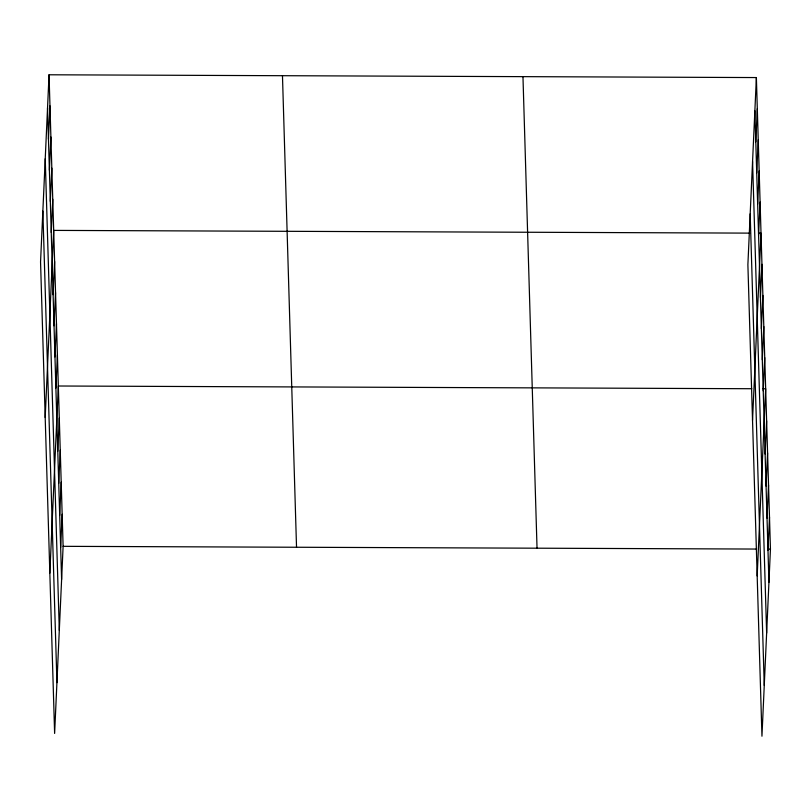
<?xml version="1.0" encoding="UTF-8"?>
<svg xmlns="http://www.w3.org/2000/svg" width="811" height="811" viewBox="0 0 811 811"><rect width="100%" height="100%" fill="white"/><g stroke="black" fill="none" stroke-linecap="round" stroke-linejoin="round"><path stroke-width="1.22" d="M49.045 74.784L40.55 261.892L54.621 733.438L63.116 546.33L49.045 74.784L756.379 77.562L770.45 549.108L761.955 736.216L747.884 264.67L756.379 77.562M48.467 139.086L49.978 105.906M49.4 170.209L50.9 137.029M50.323 201.331L51.833 168.151M51.255 232.453L52.766 199.273M45.193 417.503L53.688 230.395L749.668 233.122M53.11 294.697L54.621 261.517M54.043 325.819L55.543 292.639M54.966 356.941L56.476 323.761M55.898 388.063L57.409 354.883M49.836 573.113L58.331 386.006L751.787 388.722M57.784 451.251L59.294 418.07M58.737 483.315L60.247 450.135M59.7 515.38L61.2 482.2M60.653 547.445L62.163 514.265M755.801 141.864L757.312 108.684M756.734 172.986L758.234 139.806M757.656 204.108L759.167 170.928M758.589 235.231L760.089 202.051M752.527 420.28L761.022 233.173L758.498 233.162M760.444 297.475L761.955 264.295M761.377 328.597L762.877 295.417M762.299 359.719L763.81 326.539M763.232 390.841L764.732 357.661M757.17 575.891L765.665 388.783L763.141 388.773M765.118 454.028L766.618 420.848M766.071 486.093L767.581 452.913M767.034 518.158L768.534 484.978M767.987 550.223L769.497 517.043M63.116 546.33L756.572 549.057M767.926 549.098L770.45 549.108M754.869 110.742L768.94 582.288M752.567 161.531L766.638 633.087M750.185 213.871L764.256 685.417M522.963 76.65L537.034 548.195M282.471 75.707L296.532 547.253M47.535 107.964L61.606 579.51M45.234 158.763L59.304 630.309M42.861 211.093L56.932 682.649"/></g></svg>
